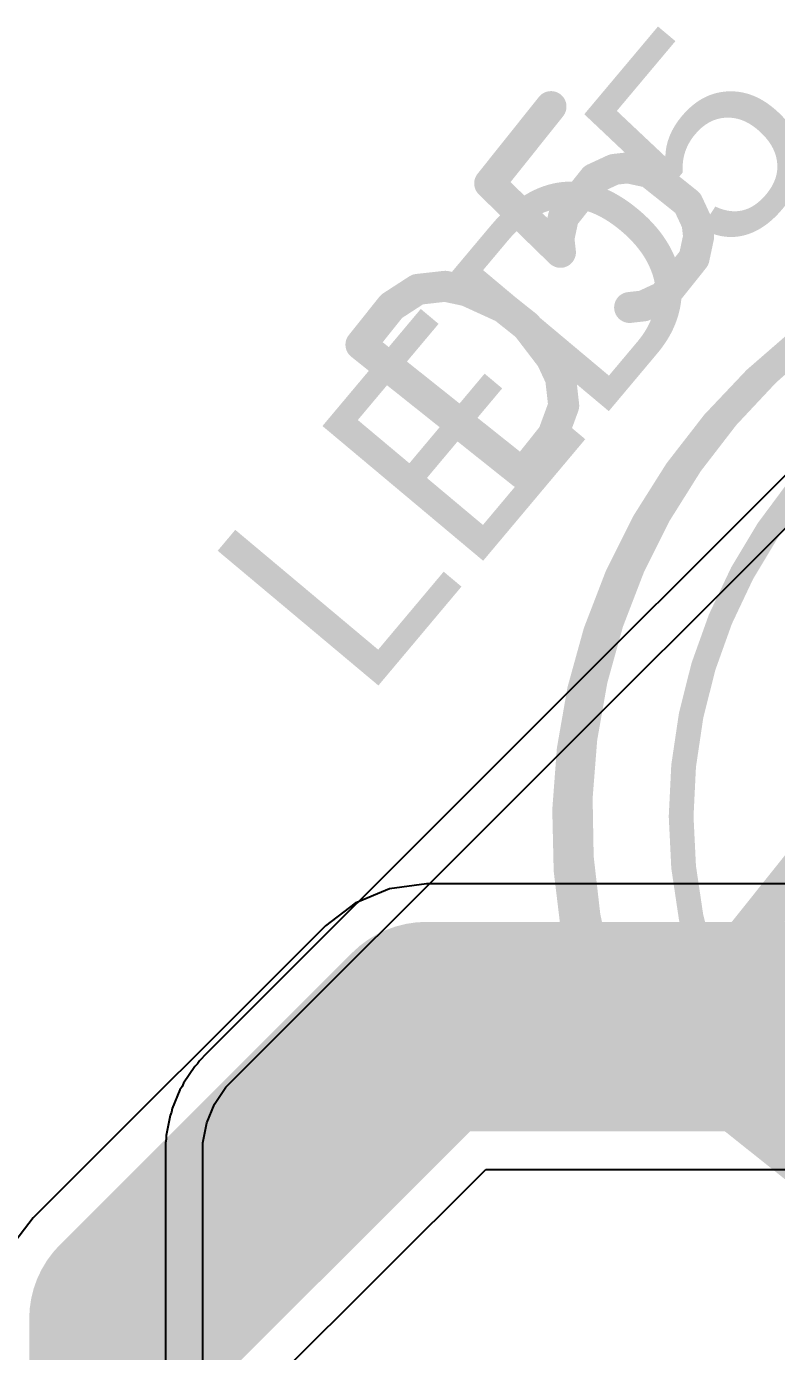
# Model space of a CAD drawing. Header units: inches. Extents: x 0 to 12.4, y -0.6 to 2.2.
# Drawn here: x 0.8251 to 0.968, y 0.9503 to 1.2032 of the extents above; entities that cross this region are included whole.
import ezdxf

# ---------------------------------------------------------------- set-up
doc = ezdxf.new("R2010")
doc.units = ezdxf.units.IN
doc.header["$MEASUREMENT"] = 0
for name, color, linetype in [('Bottom Layer', 5, 'Continuous'), ('Dimension', 6, 'Continuous'), ('Mechanical 4', 56, 'Continuous'), ('Top Layer', 1, 'Continuous'), ('Top Overlay', 2, 'Continuous')]:
    doc.layers.add(name, color=color, linetype=linetype)
doc.styles.add('Arial', font='', dxfattribs={"height": 0.2})
doc.styles.get('Arial').set_extended_font_data('Arial')

# ---------------------------------------------------------------- blocks, each defined once
blk = doc.blocks.new('IR333_A_50')
at = {"layer": 'Top Overlay'}
for points in [[(0.0970696, -0.0672869, 0.005, 0.005, 0), (0.0970696, 0.0672869, 0.005, 0.005, 0)], [(0.0970696, -0.0672869, 0.005, 0.005, -0.7350501228491367), (-0.1181102, 0, 0.005, 0.005, 0)]]:
    blk.add_lwpolyline(points, format="xyseb", dxfattribs=at)
blk.add_lwpolyline([(0.0958196, -0.0672869, 0.0025, 0.0025, 1), (0.0983196, -0.0672869, 0.0025, 0.0025, 1)], format="xyseb", close=True, dxfattribs=at)
blk.add_lwpolyline([(0.0958196, -0.0672869, 0.0025, 0.0025, 1), (0.0983196, -0.0672869, 0.0025, 0.0025, 1)], format="xyseb", close=True, dxfattribs=at)

msp = doc.modelspace()

# ---------------------------------------------------------------- linework, layer by layer
at = {"layer": 'Bottom Layer'}
for p, q in [((1.0545512, 1.2023662), (0.8593897, 1.0072048)), ((0.8644364, 1.0021581), (1.0595981, 1.1973197)), ((0.8593895, 1.0072045), (0.8580189, 1.005834)), ((0.8593897, 1.0072048), (0.8593895, 1.0072045)), ((0.8571311, 1.0047523), (0.8549768, 1.0015282)), ((0.8576283, 1.0052494), (0.8571311, 1.0047523)), ((0.8580189, 1.005834), (0.8576283, 1.0052494)), ((0.8549768, 1.0015282), (0.8547078, 1.0008787)), ((0.8630654, 1.0007871), (0.8644364, 1.002158)), ((0.8644364, 1.002158), (0.8644364, 1.0021581)), ((0.8543173, 1.0002943), (0.8528334, 0.9967119)), ((0.8547078, 1.0008787), (0.8543173, 1.0002943)), ((0.8609111, 0.997563), (0.8630654, 1.0007871)), ((0.8528334, 0.9967119), (0.8526962, 0.9960224)), ((0.8594272, 0.9939806), (0.8609111, 0.997563)), ((0.8524272, 0.9953728), (0.8516708, 0.9915697)), ((0.8526962, 0.9960224), (0.8524272, 0.9953728)), ((0.8586708, 0.9901775), (0.8594272, 0.9939806)), ((0.8516708, 0.9915697), (0.8516708, 0.9908668)), ((0.8516708, 0.9908668), (0.8515337, 0.9901775)), ((0.8515337, 0.9901775), (0.8515337, 0.9088427)), ((0.8586708, 0.9882387), (0.8586708, 0.9901775)), ((0.8586707, 0.6502156), (0.8586708, 0.9882387))]:
    msp.add_line(p, q, dxfattribs=at)
at = {"layer": 'Dimension'}
for points in [[(0.9543015, 1.0194589, 0.007874, 0.007874, 0), (1.0005163, 1.077403, 0.007874, 0.007874, 0)], [(0.9526755, 1.0146641, 0.007874, 0.007874, 0), (0.953593, 1.0181486, 0.007874, 0.007874, 0)], [(0.953593, 1.0181487, 0.007874, 0.007874, 0), (0.9536866, 1.0185039, 0.007874, 0.007874, 0)], [(0.953593, 1.0181486, 0.007874, 0.007874, 0), (0.953593, 1.0181487, 0.007874, 0.007874, 0)], [(0.9536866, 1.0185039, 0.007874, 0.007874, 0), (0.9538809, 1.0188153, 0.007874, 0.007874, 0)], [(0.9538809, 1.0188153, 0.007874, 0.007874, 0), (0.953881, 1.0188155, 0.007874, 0.007874, 0)], [(0.953881, 1.0188155, 0.007874, 0.007874, 0), (0.9541392, 1.0192293, 0.007874, 0.007874, 0)], [(0.9541392, 1.0192293, 0.007874, 0.007874, 0), (0.9541395, 1.0192298, 0.007874, 0.007874, 0)], [(0.9541395, 1.0192298, 0.007874, 0.007874, 0), (0.9542137, 1.0193488, 0.007874, 0.007874, 0)], [(0.9542137, 1.0193488, 0.007874, 0.007874, 0), (0.9543013, 1.0194585, 0.007874, 0.007874, 0)], [(0.9543013, 1.0194585, 0.007874, 0.007874, 0), (0.9543015, 1.0194589, 0.007874, 0.007874, 0)], [(0.9525604, 1.0142265, 0.007874, 0.007874, 0), (0.9526755, 1.0146639, 0.007874, 0.007874, 0)], [(0.9525604, 1.0142265, 0.007874, 0.007874, 0), (0.9526109, 1.0137772, 0.007874, 0.007874, 0)], [(0.9526109, 1.013777, 0.007874, 0.007874, 0), (0.9526109, 1.0137772, 0.007874, 0.007874, 0)], [(0.9526109, 1.013777, 0.007874, 0.007874, 0), (0.9529624, 1.0106556, 0.007874, 0.007874, 0)], [(0.9526755, 1.0146639, 0.007874, 0.007874, 0), (0.9526755, 1.0146641, 0.007874, 0.007874, 0)], [(0.9529624, 1.0106556, 0.007874, 0.007874, 0), (0.9530553, 1.0098312, 0.007874, 0.007874, 0)], [(0.9530553, 1.0098312, 0.007874, 0.007874, 0), (0.9532649, 1.0094303, 0.007874, 0.007874, 0)], [(0.9532649, 1.0094303, 0.007874, 0.007874, 0), (0.9547021, 1.0066814, 0.007874, 0.007874, 0)], [(0.9547021, 1.0066814, 0.007874, 0.007874, 0), (0.9551046, 1.0059115, 0.007874, 0.007874, 0)], [(0.9551046, 1.0059115, 0.007874, 0.007874, 0), (0.9558064, 1.005205, 0.007874, 0.007874, 0)], [(0.9558064, 1.005205, 0.007874, 0.007874, 0), (1.0139708, 0.9588145, 0.007874, 0.007874, 0)]]:
    msp.add_lwpolyline(points, format="xyseb", dxfattribs=at)
for points in [[(0.9516245, 1.0181487, 0.003937, 0.003937, 1), (0.9555615, 1.0181487, 0.003937, 0.003937, 1)], [(0.9516245, 1.0181487, 0.003937, 0.003937, 1), (0.9555615, 1.0181487, 0.003937, 0.003937, 1)], [(0.9516245, 1.0181486, 0.003937, 0.003937, 1), (0.9555615, 1.0181486, 0.003937, 0.003937, 1)], [(0.9516245, 1.0181486, 0.003937, 0.003937, 1), (0.9555615, 1.0181486, 0.003937, 0.003937, 1)], [(0.9517181, 1.0185039, 0.003937, 0.003937, 1), (0.9556551, 1.0185039, 0.003937, 0.003937, 1)], [(0.9517181, 1.0185039, 0.003937, 0.003937, 1), (0.9556551, 1.0185039, 0.003937, 0.003937, 1)], [(0.9519124, 1.0188153, 0.003937, 0.003937, 1), (0.9558494, 1.0188153, 0.003937, 0.003937, 1)], [(0.9519124, 1.0188153, 0.003937, 0.003937, 1), (0.9558494, 1.0188153, 0.003937, 0.003937, 1)], [(0.9519125, 1.0188155, 0.003937, 0.003937, 1), (0.9558495, 1.0188155, 0.003937, 0.003937, 1)], [(0.9519125, 1.0188155, 0.003937, 0.003937, 1), (0.9558495, 1.0188155, 0.003937, 0.003937, 1)], [(0.9521707, 1.0192293, 0.003937, 0.003937, 1), (0.9561077, 1.0192293, 0.003937, 0.003937, 1)], [(0.9521707, 1.0192293, 0.003937, 0.003937, 1), (0.9561077, 1.0192293, 0.003937, 0.003937, 1)], [(0.952171, 1.0192298, 0.003937, 0.003937, 1), (0.956108, 1.0192298, 0.003937, 0.003937, 1)], [(0.952171, 1.0192298, 0.003937, 0.003937, 1), (0.956108, 1.0192298, 0.003937, 0.003937, 1)], [(0.9522452, 1.0193488, 0.003937, 0.003937, 1), (0.9561822, 1.0193488, 0.003937, 0.003937, 1)], [(0.9522452, 1.0193488, 0.003937, 0.003937, 1), (0.9561822, 1.0193488, 0.003937, 0.003937, 1)], [(0.9523328, 1.0194585, 0.003937, 0.003937, 1), (0.9562698, 1.0194585, 0.003937, 0.003937, 1)], [(0.9523328, 1.0194585, 0.003937, 0.003937, 1), (0.9562698, 1.0194585, 0.003937, 0.003937, 1)], [(0.952333, 1.0194589, 0.003937, 0.003937, 1), (0.95627, 1.0194589, 0.003937, 0.003937, 1)], [(0.952333, 1.0194589, 0.003937, 0.003937, 1), (0.95627, 1.0194589, 0.003937, 0.003937, 1)], [(0.9505919, 1.0142265, 0.003937, 0.003937, 1), (0.9545289, 1.0142265, 0.003937, 0.003937, 1)], [(0.9505919, 1.0142265, 0.003937, 0.003937, 1), (0.9545289, 1.0142265, 0.003937, 0.003937, 1)], [(0.9506424, 1.0137772, 0.003937, 0.003937, 1), (0.9545794, 1.0137772, 0.003937, 0.003937, 1)], [(0.9506424, 1.0137772, 0.003937, 0.003937, 1), (0.9545794, 1.0137772, 0.003937, 0.003937, 1)], [(0.9506424, 1.013777, 0.003937, 0.003937, 1), (0.9545794, 1.013777, 0.003937, 0.003937, 1)], [(0.9506424, 1.013777, 0.003937, 0.003937, 1), (0.9545794, 1.013777, 0.003937, 0.003937, 1)], [(0.950707, 1.0146641, 0.003937, 0.003937, 1), (0.954644, 1.0146641, 0.003937, 0.003937, 1)], [(0.950707, 1.0146641, 0.003937, 0.003937, 1), (0.954644, 1.0146641, 0.003937, 0.003937, 1)], [(0.950707, 1.0146639, 0.003937, 0.003937, 1), (0.954644, 1.0146639, 0.003937, 0.003937, 1)], [(0.950707, 1.0146639, 0.003937, 0.003937, 1), (0.954644, 1.0146639, 0.003937, 0.003937, 1)], [(0.9509939, 1.0106556, 0.003937, 0.003937, 1), (0.9549309, 1.0106556, 0.003937, 0.003937, 1)], [(0.9509939, 1.0106556, 0.003937, 0.003937, 1), (0.9549309, 1.0106556, 0.003937, 0.003937, 1)], [(0.9510868, 1.0098312, 0.003937, 0.003937, 1), (0.9550238, 1.0098312, 0.003937, 0.003937, 1)], [(0.9510868, 1.0098312, 0.003937, 0.003937, 1), (0.9550238, 1.0098312, 0.003937, 0.003937, 1)], [(0.9512964, 1.0094303, 0.003937, 0.003937, 1), (0.9552334, 1.0094303, 0.003937, 0.003937, 1)], [(0.9512964, 1.0094303, 0.003937, 0.003937, 1), (0.9552334, 1.0094303, 0.003937, 0.003937, 1)], [(0.9527336, 1.0066814, 0.003937, 0.003937, 1), (0.9566706, 1.0066814, 0.003937, 0.003937, 1)], [(0.9527336, 1.0066814, 0.003937, 0.003937, 1), (0.9566706, 1.0066814, 0.003937, 0.003937, 1)], [(0.9531361, 1.0059115, 0.003937, 0.003937, 1), (0.9570731, 1.0059115, 0.003937, 0.003937, 1)], [(0.9531361, 1.0059115, 0.003937, 0.003937, 1), (0.9570731, 1.0059115, 0.003937, 0.003937, 1)], [(0.9538379, 1.005205, 0.003937, 0.003937, 1), (0.9577749, 1.005205, 0.003937, 0.003937, 1)], [(0.9538379, 1.005205, 0.003937, 0.003937, 1), (0.9577749, 1.005205, 0.003937, 0.003937, 1)]]:
    msp.add_lwpolyline(points, format="xyseb", close=True, dxfattribs=at)
at = {"layer": 'Mechanical 4'}
for points in [[(0.9133661, 1.1732433, 0.0059055, 0.0059055, 0), (0.925056, 1.1879001, 0.0059055, 0.0059055, 0)], [(0.9332745, 1.1741511, 0.0059055, 0.0059055, 0), (0.9370781, 1.1759136, 0.0059055, 0.0059055, 0)], [(0.9370781, 1.1759136, 0.0059055, 0.0059055, 0), (0.9397128, 1.1762102, 0.0059055, 0.0059055, 0)], [(0.9397128, 1.1762102, 0.0059055, 0.0059055, 0), (0.9438131, 1.1753379, 0.0059055, 0.0059055, 0)], [(0.9438131, 1.1753379, 0.0059055, 0.0059055, 0), (0.9511415, 1.169493, 0.0059055, 0.0059055, 0)], [(0.9133661, 1.1732433, 0.0059055, 0.0059055, 0), (0.9268539, 1.1600878, 0.0059055, 0.0059055, 0)], [(0.9274295, 1.1668228, 0.0059055, 0.0059055, 0), (0.9332745, 1.1741511, 0.0059055, 0.0059055, 0)], [(0.9379004, 1.0115678, 0.0047244, 0.0047244, -0.759728853843839), (1.121709, 1.1444577, 0.0047244, 0.0047244, 0)], [(0.9511415, 1.169493, 0.0059055, 0.0059055, 0), (0.9529039, 1.1656893, 0.0059055, 0.0059055, 0)], [(0.9265572, 1.1627224, 0.0059055, 0.0059055, 0), (0.9274295, 1.1668228, 0.0059055, 0.0059055, 0)], [(0.9529039, 1.1656893, 0.0059055, 0.0059055, 0), (0.9532006, 1.1630547, 0.0059055, 0.0059055, 0)], [(0.9265572, 1.1627224, 0.0059055, 0.0059055, 0), (0.9268539, 1.1600878, 0.0059055, 0.0059055, 0)], [(0.9523282, 1.1589543, 0.0059055, 0.0059055, 0), (0.9532006, 1.1630547, 0.0059055, 0.0059055, 0)], [(0.9464833, 1.1516259, 0.0059055, 0.0059055, 0), (0.9523282, 1.1589543, 0.0059055, 0.0059055, 0)], [(0.8946623, 1.1497925, 0.0059055, 0.0059055, 0), (0.8996349, 1.1530205, 0.0059055, 0.0059055, 0)], [(0.8996349, 1.1530205, 0.0059055, 0.0059055, 0), (0.9049043, 1.1536139, 0.0059055, 0.0059055, 0)], [(0.9049043, 1.1536139, 0.0059055, 0.0059055, 0), (0.9090046, 1.1527416, 0.0059055, 0.0059055, 0)], [(0.9090046, 1.1527416, 0.0059055, 0.0059055, 0), (0.9160363, 1.1495313, 0.0059055, 0.0059055, 0)], [(0.9426797, 1.1498636, 0.0059055, 0.0059055, 0), (0.9464833, 1.1516259, 0.0059055, 0.0059055, 0)], [(0.8888173, 1.1424641, 0.0059055, 0.0059055, 0), (0.8946623, 1.1497925, 0.0059055, 0.0059055, 0)], [(0.9160363, 1.1495313, 0.0059055, 0.0059055, 0), (0.9204333, 1.1460244, 0.0059055, 0.0059055, 0)], [(0.940045, 1.1495669, 0.0059055, 0.0059055, 0), (0.9426797, 1.1498636, 0.0059055, 0.0059055, 0)], [(0.9204333, 1.1460244, 0.0059055, 0.0059055, 0), (0.9251271, 1.1398827, 0.0059055, 0.0059055, 0)], [(0.8888173, 1.1424641, 0.0059055, 0.0059055, 0), (0.9195966, 1.1179153, 0.0059055, 0.0059055, 0)], [(0.9251271, 1.1398827, 0.0059055, 0.0059055, 0), (0.9268894, 1.1360791, 0.0059055, 0.0059055, 0)], [(0.9268894, 1.1360791, 0.0059055, 0.0059055, 0), (0.9274828, 1.1308097, 0.0059055, 0.0059055, 0)], [(0.9254415, 1.1252437, 0.0059055, 0.0059055, 0), (0.9274828, 1.1308097, 0.0059055, 0.0059055, 0)], [(0.9195966, 1.1179153, 0.0059055, 0.0059055, 0), (0.9254415, 1.1252437, 0.0059055, 0.0059055, 0)], [(0.9378953, 1.0115719, 0.0047244, 0.0047244, 0), (1.0330031, 0.9357162, 0.0047244, 0.0047244, 0)]]:
    msp.add_lwpolyline(points, format="xyseb", dxfattribs=at)
for points in [[(0.9235796, 1.1879001, 0.0029527, 0.0029527, 1), (0.9265324, 1.1879001, 0.0029527, 0.0029527, 1)], [(0.9356017, 1.1759136, 0.0029527, 0.0029527, 1), (0.9385545, 1.1759136, 0.0029527, 0.0029527, 1)], [(0.9356017, 1.1759136, 0.0029527, 0.0029527, 1), (0.9385545, 1.1759136, 0.0029527, 0.0029527, 1)], [(0.9382364, 1.1762102, 0.0029527, 0.0029527, 1), (0.9411892, 1.1762102, 0.0029527, 0.0029527, 1)], [(0.9382364, 1.1762102, 0.0029527, 0.0029527, 1), (0.9411892, 1.1762102, 0.0029527, 0.0029527, 1)], [(0.9423367, 1.1753379, 0.0029527, 0.0029527, 1), (0.9452895, 1.1753379, 0.0029527, 0.0029527, 1)], [(0.9423367, 1.1753379, 0.0029527, 0.0029527, 1), (0.9452895, 1.1753379, 0.0029527, 0.0029527, 1)], [(0.9118897, 1.1732433, 0.0029527, 0.0029527, 1), (0.9148425, 1.1732433, 0.0029527, 0.0029527, 1)], [(0.9118897, 1.1732433, 0.0029527, 0.0029527, 1), (0.9148425, 1.1732433, 0.0029527, 0.0029527, 1)], [(0.9317981, 1.1741511, 0.0029527, 0.0029527, 1), (0.9347509, 1.1741511, 0.0029527, 0.0029527, 1)], [(0.9317981, 1.1741511, 0.0029527, 0.0029527, 1), (0.9347509, 1.1741511, 0.0029527, 0.0029527, 1)], [(0.9496651, 1.169493, 0.0029527, 0.0029527, 1), (0.9526179, 1.169493, 0.0029527, 0.0029527, 1)], [(0.9496651, 1.169493, 0.0029527, 0.0029527, 1), (0.9526179, 1.169493, 0.0029527, 0.0029527, 1)], [(0.9259531, 1.1668228, 0.0029527, 0.0029527, 1), (0.9289059, 1.1668228, 0.0029527, 0.0029527, 1)], [(0.9259531, 1.1668228, 0.0029527, 0.0029527, 1), (0.9289059, 1.1668228, 0.0029527, 0.0029527, 1)], [(0.9514275, 1.1656893, 0.0029527, 0.0029527, 1), (0.9543803, 1.1656893, 0.0029527, 0.0029527, 1)], [(0.9514275, 1.1656893, 0.0029527, 0.0029527, 1), (0.9543803, 1.1656893, 0.0029527, 0.0029527, 1)], [(0.9250808, 1.1627224, 0.0029527, 0.0029527, 1), (0.9280336, 1.1627224, 0.0029527, 0.0029527, 1)], [(0.9250808, 1.1627224, 0.0029527, 0.0029527, 1), (0.9280336, 1.1627224, 0.0029527, 0.0029527, 1)], [(0.9517242, 1.1630547, 0.0029527, 0.0029527, 1), (0.954677, 1.1630547, 0.0029527, 0.0029527, 1)], [(0.9517242, 1.1630547, 0.0029527, 0.0029527, 1), (0.954677, 1.1630547, 0.0029527, 0.0029527, 1)], [(0.9253775, 1.1600878, 0.0029527, 0.0029527, 1), (0.9283303, 1.1600878, 0.0029527, 0.0029527, 1)], [(0.9253775, 1.1600878, 0.0029527, 0.0029527, 1), (0.9283303, 1.1600878, 0.0029527, 0.0029527, 1)], [(0.9508518, 1.1589543, 0.0029527, 0.0029527, 1), (0.9538046, 1.1589543, 0.0029527, 0.0029527, 1)], [(0.9508518, 1.1589543, 0.0029527, 0.0029527, 1), (0.9538046, 1.1589543, 0.0029527, 0.0029527, 1)], [(0.8981585, 1.1530205, 0.0029527, 0.0029527, 1), (0.9011113, 1.1530205, 0.0029527, 0.0029527, 1)], [(0.8981585, 1.1530205, 0.0029527, 0.0029527, 1), (0.9011113, 1.1530205, 0.0029527, 0.0029527, 1)], [(0.9034279, 1.1536139, 0.0029527, 0.0029527, 1), (0.9063807, 1.1536139, 0.0029527, 0.0029527, 1)], [(0.9034279, 1.1536139, 0.0029527, 0.0029527, 1), (0.9063807, 1.1536139, 0.0029527, 0.0029527, 1)], [(0.9075282, 1.1527416, 0.0029527, 0.0029527, 1), (0.910481, 1.1527416, 0.0029527, 0.0029527, 1)], [(0.9075282, 1.1527416, 0.0029527, 0.0029527, 1), (0.910481, 1.1527416, 0.0029527, 0.0029527, 1)], [(0.9450069, 1.1516259, 0.0029527, 0.0029527, 1), (0.9479597, 1.1516259, 0.0029527, 0.0029527, 1)], [(0.9450069, 1.1516259, 0.0029527, 0.0029527, 1), (0.9479597, 1.1516259, 0.0029527, 0.0029527, 1)], [(1.1467192, 1.0524389, 0.0047244, 0.0047244, 1), (0.9498688, 1.0524389, 0.0047244, 0.0047244, 1)], [(0.8931859, 1.1497925, 0.0029527, 0.0029527, 1), (0.8961387, 1.1497925, 0.0029527, 0.0029527, 1)], [(0.8931859, 1.1497925, 0.0029527, 0.0029527, 1), (0.8961387, 1.1497925, 0.0029527, 0.0029527, 1)], [(0.9145599, 1.1495313, 0.0029527, 0.0029527, 1), (0.9175127, 1.1495313, 0.0029527, 0.0029527, 1)], [(0.9145599, 1.1495313, 0.0029527, 0.0029527, 1), (0.9175127, 1.1495313, 0.0029527, 0.0029527, 1)], [(0.9385686, 1.1495669, 0.0029527, 0.0029527, 1), (0.9415214, 1.1495669, 0.0029527, 0.0029527, 1)], [(0.9412033, 1.1498636, 0.0029527, 0.0029527, 1), (0.9441561, 1.1498636, 0.0029527, 0.0029527, 1)], [(0.9412033, 1.1498636, 0.0029527, 0.0029527, 1), (0.9441561, 1.1498636, 0.0029527, 0.0029527, 1)], [(0.9189569, 1.1460244, 0.0029527, 0.0029527, 1), (0.9219097, 1.1460244, 0.0029527, 0.0029527, 1)], [(0.9189569, 1.1460244, 0.0029527, 0.0029527, 1), (0.9219097, 1.1460244, 0.0029527, 0.0029527, 1)], [(0.8873409, 1.1424641, 0.0029527, 0.0029527, 1), (0.8902937, 1.1424641, 0.0029527, 0.0029527, 1)], [(0.8873409, 1.1424641, 0.0029527, 0.0029527, 1), (0.8902937, 1.1424641, 0.0029527, 0.0029527, 1)], [(0.9236507, 1.1398827, 0.0029527, 0.0029527, 1), (0.9266035, 1.1398827, 0.0029527, 0.0029527, 1)], [(0.9236507, 1.1398827, 0.0029527, 0.0029527, 1), (0.9266035, 1.1398827, 0.0029527, 0.0029527, 1)], [(0.925413, 1.1360791, 0.0029527, 0.0029527, 1), (0.9283658, 1.1360791, 0.0029527, 0.0029527, 1)], [(0.925413, 1.1360791, 0.0029527, 0.0029527, 1), (0.9283658, 1.1360791, 0.0029527, 0.0029527, 1)], [(0.9260064, 1.1308097, 0.0029527, 0.0029527, 1), (0.9289592, 1.1308097, 0.0029527, 0.0029527, 1)], [(0.9260064, 1.1308097, 0.0029527, 0.0029527, 1), (0.9289592, 1.1308097, 0.0029527, 0.0029527, 1)], [(0.9239651, 1.1252437, 0.0029527, 0.0029527, 1), (0.9269179, 1.1252437, 0.0029527, 0.0029527, 1)], [(0.9239651, 1.1252437, 0.0029527, 0.0029527, 1), (0.9269179, 1.1252437, 0.0029527, 0.0029527, 1)], [(0.9181202, 1.1179153, 0.0029527, 0.0029527, 1), (0.921073, 1.1179153, 0.0029527, 0.0029527, 1)], [(0.9181202, 1.1179153, 0.0029527, 0.0029527, 1), (0.921073, 1.1179153, 0.0029527, 0.0029527, 1)], [(0.9486877, 1.0524389, 0.0023622, 0.0023622, 1), (0.9510499, 1.0524389, 0.0023622, 0.0023622, 1)], [(0.9367142, 1.0115719, 0.0023622, 0.0023622, 1), (0.9390764, 1.0115719, 0.0023622, 0.0023622, 1)], [(0.9367193, 1.0115678, 0.0023622, 0.0023622, 1), (0.9390815, 1.0115678, 0.0023622, 0.0023622, 1)]]:
    msp.add_lwpolyline(points, format="xyseb", close=True, dxfattribs=at)
at = {"layer": 'Top Layer'}
for p, q in [((0.9013247, 1.0395577), (0.8942763, 1.0386298)), ((0.9863274, 1.0395577), (0.9013247, 1.0395577)), ((0.8942763, 1.0386298), (0.8877082, 1.0359092)), ((0.8877082, 1.0359092), (0.8820681, 1.0315814)), ((0.8820681, 1.0315814), (0.8263119, 0.9758251)), ((0.8728015, 0.9452883), (0.912605, 0.9850917)), ((0.912605, 0.9850917), (0.986295, 0.9850917)), ((0.8263119, 0.9758251), (0.821984, 0.970185))]:
    msp.add_line(p, q, dxfattribs=at)
for points in [[(0.8455685, 0.9565685, 0.04, 0.04, 0), (0.9013247, 1.0123247, 0.04, 0.04, 0)], [(0.9013247, 1.0123247, 0.04, 0.04, 0), (1.0137291, 1.0123247, 0.04, 0.04, 0)], [(0.8455685, 0.6864315, 0.04, 0.04, 0), (0.8455685, 0.9565685, 0.04, 0.04, 0)]]:
    msp.add_lwpolyline(points, format="xyseb", dxfattribs=at)
for points in [[(0.8913247, 1.0123247, 0.02, 0.02, 1), (0.9113247, 1.0123247, 0.02, 0.02, 1)], [(0.8913247, 1.0123247, 0.02, 0.02, 1), (0.9113247, 1.0123247, 0.02, 0.02, 1)], [(0.8355685, 0.9565685, 0.02, 0.02, 1), (0.8555685, 0.9565685, 0.02, 0.02, 1)], [(0.8355685, 0.9565685, 0.02, 0.02, 1), (0.8555685, 0.9565685, 0.02, 0.02, 1)]]:
    msp.add_lwpolyline(points, format="xyseb", close=True, dxfattribs=at)

# ---------------------------------------------------------------- block references
at = {"rotation": 230}
msp.add_blockref('IR333_A_50', (1.0458685, 1.0506269), dxfattribs=at)

# ---------------------------------------------------------------- texts
at = {"layer": 'Top Overlay', "style": 'Arial'}
msp.add_text('LED5', height=0.04, rotation=50, dxfattribs=at).set_placement((0.8892013, 1.0739191))

doc.saveas('drawing.dxf')
